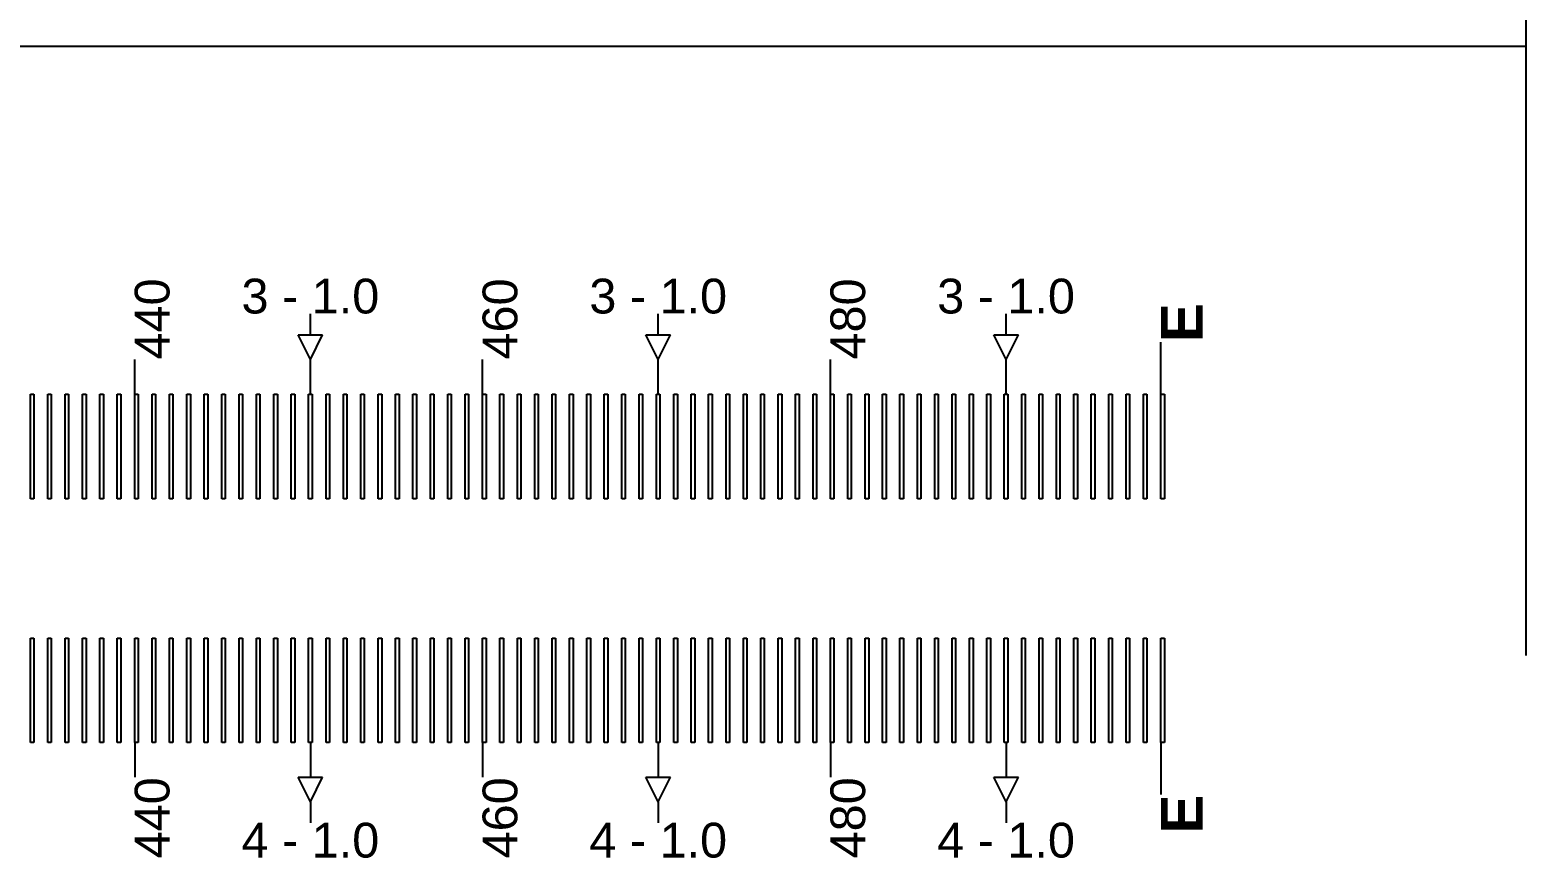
# Model space of a CAD drawing. Extents: x -119394 to 128420, y 74496 to 185496.
# Drawn here: x 14426.7 to 14856.8, y 156962.7 to 157200.5 of the extents above; entities that cross this region are included whole.
import ezdxf

# ---------------------------------------------------------------- set-up
doc = ezdxf.new("R2010")
doc.units = 13
doc.layers.add('CL - Label-1', color=120, linetype='Continuous')
doc.layers.add('CL - Label-2', color=132, linetype='Continuous')
doc.layers.add('CL - Sub-Micro', color=7, linetype='Continuous', true_color=0x47d1ff)
doc.styles.get("Standard").update_dxf_attribs({"font": 'arial.ttf'})

msp = doc.modelspace()

# ---------------------------------------------------------------- linework, layer by layer
for p, q in [((14856.79, 157020.86), (14856.79, 157370.86)), ((4356.79, 157195.86), (14856.79, 157195.86)), ((14507.29, 157112.94), (14507.29, 157118.94)), ((14607.29, 157112.94), (14607.29, 157118.94)), ((14707.29, 157112.94), (14707.29, 157118.94)), ((14751.79, 157095.86), (14751.79, 157110.86)), ((14456.79, 157095.86), (14456.79, 157105.86)), ((14507.29, 157095.86), (14507.29, 157105.86)), ((14556.79, 157095.86), (14556.79, 157105.86)), ((14607.29, 157095.86), (14607.29, 157105.86)), ((14656.79, 157095.86), (14656.79, 157105.86)), ((14707.29, 157095.86), (14707.29, 157105.86)), ((14456.79, 156995.86), (14456.79, 156985.86)), ((14507.29, 156995.86), (14507.29, 156985.86)), ((14556.79, 156995.86), (14556.79, 156985.86)), ((14607.29, 156995.86), (14607.29, 156985.86)), ((14656.79, 156995.86), (14656.79, 156985.86)), ((14707.29, 156995.86), (14707.29, 156985.86)), ((14751.79, 156995.86), (14751.79, 156980.86)), ((14507.29, 156978.79), (14507.29, 156972.79)), ((14607.29, 156978.79), (14607.29, 156972.79)), ((14707.29, 156978.79), (14707.29, 156972.79))]:
    msp.add_line(p, q)
at = {"layer": 'CL - Label-2'}
for p, q in [((14507.29, 157105.86), (14503.75, 157112.96)), ((14503.75, 157112.96), (14510.82, 157112.96)), ((14507.29, 157105.86), (14510.82, 157112.96)), ((14607.29, 157105.86), (14603.75, 157112.96)), ((14603.75, 157112.96), (14610.82, 157112.96)), ((14607.29, 157105.86), (14610.82, 157112.96)), ((14707.29, 157105.86), (14703.75, 157112.96)), ((14703.75, 157112.96), (14710.82, 157112.96)), ((14707.29, 157105.86), (14710.82, 157112.96)), ((14507.29, 156978.79), (14503.75, 156985.89)), ((14503.75, 156985.89), (14510.82, 156985.89)), ((14507.29, 156978.79), (14510.82, 156985.89)), ((14607.29, 156978.79), (14603.75, 156985.89)), ((14603.75, 156985.89), (14610.82, 156985.89)), ((14607.29, 156978.79), (14610.82, 156985.89)), ((14707.29, 156978.79), (14703.75, 156985.89)), ((14703.75, 156985.89), (14710.82, 156985.89)), ((14707.29, 156978.79), (14710.82, 156985.89))]:
    msp.add_line(p, q, dxfattribs=at)
at = {"layer": 'CL - Sub-Micro'}
for p, q in [((14426.79, 157095.86), (14427.79, 157095.86)), ((14426.79, 157065.86), (14426.79, 157095.86)), ((14427.79, 157095.86), (14427.79, 157065.86)), ((14431.79, 157095.86), (14432.79, 157095.86)), ((14431.79, 157065.86), (14431.79, 157095.86)), ((14432.79, 157095.86), (14432.79, 157065.86)), ((14436.79, 157095.86), (14437.79, 157095.86)), ((14436.79, 157065.86), (14436.79, 157095.86)), ((14437.79, 157095.86), (14437.79, 157065.86)), ((14441.79, 157095.86), (14442.79, 157095.86)), ((14441.79, 157065.86), (14441.79, 157095.86)), ((14442.79, 157095.86), (14442.79, 157065.86)), ((14446.79, 157095.86), (14447.79, 157095.86)), ((14446.79, 157065.86), (14446.79, 157095.86)), ((14447.79, 157095.86), (14447.79, 157065.86)), ((14451.79, 157095.86), (14452.79, 157095.86)), ((14451.79, 157065.86), (14451.79, 157095.86)), ((14452.79, 157095.86), (14452.79, 157065.86)), ((14456.79, 157095.86), (14457.79, 157095.86)), ((14456.79, 157065.86), (14456.79, 157095.86)), ((14457.79, 157095.86), (14457.79, 157065.86)), ((14461.79, 157095.86), (14462.79, 157095.86)), ((14461.79, 157065.86), (14461.79, 157095.86)), ((14462.79, 157095.86), (14462.79, 157065.86)), ((14466.79, 157095.86), (14467.79, 157095.86)), ((14466.79, 157065.86), (14466.79, 157095.86)), ((14467.79, 157095.86), (14467.79, 157065.86)), ((14471.79, 157095.86), (14472.79, 157095.86)), ((14471.79, 157065.86), (14471.79, 157095.86)), ((14472.79, 157095.86), (14472.79, 157065.86)), ((14476.79, 157095.86), (14477.79, 157095.86)), ((14476.79, 157065.86), (14476.79, 157095.86)), ((14477.79, 157095.86), (14477.79, 157065.86)), ((14481.79, 157095.86), (14482.79, 157095.86)), ((14481.79, 157065.86), (14481.79, 157095.86)), ((14482.79, 157095.86), (14482.79, 157065.86)), ((14486.79, 157095.86), (14487.79, 157095.86)), ((14486.79, 157065.86), (14486.79, 157095.86)), ((14487.79, 157095.86), (14487.79, 157065.86)), ((14491.79, 157095.86), (14492.79, 157095.86)), ((14491.79, 157065.86), (14491.79, 157095.86)), ((14492.79, 157095.86), (14492.79, 157065.86)), ((14496.79, 157095.86), (14497.79, 157095.86)), ((14496.79, 157065.86), (14496.79, 157095.86)), ((14497.79, 157095.86), (14497.79, 157065.86)), ((14501.79, 157095.86), (14502.79, 157095.86)), ((14501.79, 157065.86), (14501.79, 157095.86)), ((14502.79, 157095.86), (14502.79, 157065.86)), ((14506.79, 157095.86), (14507.79, 157095.86)), ((14506.79, 157065.86), (14506.79, 157095.86)), ((14507.79, 157095.86), (14507.79, 157065.86)), ((14511.79, 157095.86), (14512.79, 157095.86)), ((14511.79, 157065.86), (14511.79, 157095.86)), ((14512.79, 157095.86), (14512.79, 157065.86)), ((14516.79, 157095.86), (14517.79, 157095.86)), ((14516.79, 157065.86), (14516.79, 157095.86)), ((14517.79, 157095.86), (14517.79, 157065.86)), ((14521.79, 157095.86), (14522.79, 157095.86)), ((14521.79, 157065.86), (14521.79, 157095.86)), ((14522.79, 157095.86), (14522.79, 157065.86)), ((14526.79, 157095.86), (14527.79, 157095.86)), ((14526.79, 157065.86), (14526.79, 157095.86)), ((14527.79, 157095.86), (14527.79, 157065.86)), ((14531.79, 157095.86), (14532.79, 157095.86)), ((14531.79, 157065.86), (14531.79, 157095.86)), ((14532.79, 157095.86), (14532.79, 157065.86)), ((14536.79, 157095.86), (14537.79, 157095.86)), ((14536.79, 157065.86), (14536.79, 157095.86)), ((14537.79, 157095.86), (14537.79, 157065.86)), ((14541.79, 157095.86), (14542.79, 157095.86)), ((14541.79, 157065.86), (14541.79, 157095.86)), ((14542.79, 157095.86), (14542.79, 157065.86)), ((14546.79, 157095.86), (14547.79, 157095.86)), ((14546.79, 157065.86), (14546.79, 157095.86)), ((14547.79, 157095.86), (14547.79, 157065.86)), ((14551.79, 157095.86), (14552.79, 157095.86)), ((14551.79, 157065.86), (14551.79, 157095.86)), ((14552.79, 157095.86), (14552.79, 157065.86)), ((14556.79, 157095.86), (14557.79, 157095.86)), ((14556.79, 157065.86), (14556.79, 157095.86)), ((14557.79, 157095.86), (14557.79, 157065.86)), ((14561.79, 157095.86), (14562.79, 157095.86)), ((14561.79, 157065.86), (14561.79, 157095.86)), ((14562.79, 157095.86), (14562.79, 157065.86)), ((14566.79, 157095.86), (14567.79, 157095.86)), ((14566.79, 157065.86), (14566.79, 157095.86)), ((14567.79, 157095.86), (14567.79, 157065.86)), ((14571.79, 157095.86), (14572.79, 157095.86)), ((14571.79, 157065.86), (14571.79, 157095.86)), ((14572.79, 157095.86), (14572.79, 157065.86)), ((14576.79, 157095.86), (14577.79, 157095.86)), ((14576.79, 157065.86), (14576.79, 157095.86)), ((14577.79, 157095.86), (14577.79, 157065.86)), ((14581.79, 157095.86), (14582.79, 157095.86)), ((14581.79, 157065.86), (14581.79, 157095.86)), ((14582.79, 157095.86), (14582.79, 157065.86)), ((14586.79, 157095.86), (14587.79, 157095.86)), ((14586.79, 157065.86), (14586.79, 157095.86)), ((14587.79, 157095.86), (14587.79, 157065.86)), ((14591.79, 157095.86), (14592.79, 157095.86)), ((14591.79, 157065.86), (14591.79, 157095.86)), ((14592.79, 157095.86), (14592.79, 157065.86)), ((14596.79, 157095.86), (14597.79, 157095.86)), ((14596.79, 157065.86), (14596.79, 157095.86)), ((14597.79, 157095.86), (14597.79, 157065.86)), ((14601.79, 157095.86), (14602.79, 157095.86)), ((14601.79, 157065.86), (14601.79, 157095.86)), ((14602.79, 157095.86), (14602.79, 157065.86)), ((14606.79, 157095.86), (14607.79, 157095.86)), ((14606.79, 157065.86), (14606.79, 157095.86)), ((14607.79, 157095.86), (14607.79, 157065.86)), ((14611.79, 157095.86), (14612.79, 157095.86)), ((14611.79, 157065.86), (14611.79, 157095.86)), ((14612.79, 157095.86), (14612.79, 157065.86)), ((14616.79, 157095.86), (14617.79, 157095.86)), ((14616.79, 157065.86), (14616.79, 157095.86)), ((14617.79, 157095.86), (14617.79, 157065.86)), ((14621.79, 157095.86), (14622.79, 157095.86)), ((14621.79, 157065.86), (14621.79, 157095.86)), ((14622.79, 157095.86), (14622.79, 157065.86)), ((14626.79, 157095.86), (14627.79, 157095.86)), ((14626.79, 157065.86), (14626.79, 157095.86)), ((14627.79, 157095.86), (14627.79, 157065.86)), ((14631.79, 157095.86), (14632.79, 157095.86)), ((14631.79, 157065.86), (14631.79, 157095.86)), ((14632.79, 157095.86), (14632.79, 157065.86)), ((14636.79, 157095.86), (14637.79, 157095.86)), ((14636.79, 157065.86), (14636.79, 157095.86)), ((14637.79, 157095.86), (14637.79, 157065.86)), ((14641.79, 157095.86), (14642.79, 157095.86)), ((14641.79, 157065.86), (14641.79, 157095.86)), ((14642.79, 157095.86), (14642.79, 157065.86)), ((14646.79, 157095.86), (14647.79, 157095.86)), ((14646.79, 157065.86), (14646.79, 157095.86)), ((14647.79, 157095.86), (14647.79, 157065.86)), ((14651.79, 157095.86), (14652.79, 157095.86)), ((14651.79, 157065.86), (14651.79, 157095.86)), ((14652.79, 157095.86), (14652.79, 157065.86)), ((14656.79, 157095.86), (14657.79, 157095.86)), ((14656.79, 157065.86), (14656.79, 157095.86)), ((14657.79, 157095.86), (14657.79, 157065.86)), ((14661.79, 157095.86), (14662.79, 157095.86)), ((14661.79, 157065.86), (14661.79, 157095.86)), ((14662.79, 157095.86), (14662.79, 157065.86)), ((14666.79, 157095.86), (14667.79, 157095.86)), ((14666.79, 157065.86), (14666.79, 157095.86)), ((14667.79, 157095.86), (14667.79, 157065.86)), ((14671.79, 157095.86), (14672.79, 157095.86)), ((14671.79, 157065.86), (14671.79, 157095.86)), ((14672.79, 157095.86), (14672.79, 157065.86)), ((14676.79, 157095.86), (14677.79, 157095.86)), ((14676.79, 157065.86), (14676.79, 157095.86)), ((14677.79, 157095.86), (14677.79, 157065.86)), ((14681.79, 157095.86), (14682.79, 157095.86)), ((14681.79, 157065.86), (14681.79, 157095.86)), ((14682.79, 157095.86), (14682.79, 157065.86)), ((14686.79, 157095.86), (14687.79, 157095.86)), ((14686.79, 157065.86), (14686.79, 157095.86)), ((14687.79, 157095.86), (14687.79, 157065.86)), ((14691.79, 157095.86), (14692.79, 157095.86)), ((14691.79, 157065.86), (14691.79, 157095.86)), ((14692.79, 157095.86), (14692.79, 157065.86)), ((14696.79, 157095.86), (14697.79, 157095.86)), ((14696.79, 157065.86), (14696.79, 157095.86)), ((14697.79, 157095.86), (14697.79, 157065.86)), ((14701.79, 157095.86), (14702.79, 157095.86)), ((14701.79, 157065.86), (14701.79, 157095.86)), ((14702.79, 157095.86), (14702.79, 157065.86)), ((14706.79, 157095.86), (14707.79, 157095.86)), ((14706.79, 157065.86), (14706.79, 157095.86)), ((14707.79, 157095.86), (14707.79, 157065.86)), ((14711.79, 157095.86), (14712.79, 157095.86)), ((14711.79, 157065.86), (14711.79, 157095.86)), ((14712.79, 157095.86), (14712.79, 157065.86)), ((14716.79, 157095.86), (14717.79, 157095.86)), ((14716.79, 157065.86), (14716.79, 157095.86)), ((14717.79, 157095.86), (14717.79, 157065.86)), ((14721.79, 157095.86), (14722.79, 157095.86)), ((14721.79, 157065.86), (14721.79, 157095.86)), ((14722.79, 157095.86), (14722.79, 157065.86)), ((14726.79, 157095.86), (14727.79, 157095.86)), ((14726.79, 157065.86), (14726.79, 157095.86)), ((14727.79, 157095.86), (14727.79, 157065.86)), ((14731.79, 157095.86), (14732.79, 157095.86)), ((14731.79, 157065.86), (14731.79, 157095.86)), ((14732.79, 157095.86), (14732.79, 157065.86)), ((14736.79, 157095.86), (14737.79, 157095.86)), ((14736.79, 157065.86), (14736.79, 157095.86)), ((14737.79, 157095.86), (14737.79, 157065.86)), ((14741.79, 157095.86), (14742.79, 157095.86)), ((14741.79, 157065.86), (14741.79, 157095.86)), ((14742.79, 157095.86), (14742.79, 157065.86)), ((14746.79, 157095.86), (14747.79, 157095.86)), ((14746.79, 157065.86), (14746.79, 157095.86)), ((14747.79, 157095.86), (14747.79, 157065.86)), ((14751.79, 157095.86), (14752.79, 157095.86)), ((14751.79, 157065.86), (14751.79, 157095.86)), ((14752.79, 157095.86), (14752.79, 157065.86)), ((14427.79, 157065.86), (14426.79, 157065.86)), ((14432.79, 157065.86), (14431.79, 157065.86)), ((14437.79, 157065.86), (14436.79, 157065.86)), ((14442.79, 157065.86), (14441.79, 157065.86)), ((14447.79, 157065.86), (14446.79, 157065.86)), ((14452.79, 157065.86), (14451.79, 157065.86)), ((14457.79, 157065.86), (14456.79, 157065.86)), ((14462.79, 157065.86), (14461.79, 157065.86)), ((14467.79, 157065.86), (14466.79, 157065.86)), ((14472.79, 157065.86), (14471.79, 157065.86)), ((14477.79, 157065.86), (14476.79, 157065.86)), ((14482.79, 157065.86), (14481.79, 157065.86)), ((14487.79, 157065.86), (14486.79, 157065.86)), ((14492.79, 157065.86), (14491.79, 157065.86)), ((14497.79, 157065.86), (14496.79, 157065.86)), ((14502.79, 157065.86), (14501.79, 157065.86)), ((14507.79, 157065.86), (14506.79, 157065.86)), ((14512.79, 157065.86), (14511.79, 157065.86)), ((14517.79, 157065.86), (14516.79, 157065.86)), ((14522.79, 157065.86), (14521.79, 157065.86)), ((14527.79, 157065.86), (14526.79, 157065.86)), ((14532.79, 157065.86), (14531.79, 157065.86)), ((14537.79, 157065.86), (14536.79, 157065.86)), ((14542.79, 157065.86), (14541.79, 157065.86)), ((14547.79, 157065.86), (14546.79, 157065.86)), ((14552.79, 157065.86), (14551.79, 157065.86)), ((14557.79, 157065.86), (14556.79, 157065.86)), ((14562.79, 157065.86), (14561.79, 157065.86)), ((14567.79, 157065.86), (14566.79, 157065.86)), ((14572.79, 157065.86), (14571.79, 157065.86)), ((14577.79, 157065.86), (14576.79, 157065.86)), ((14582.79, 157065.86), (14581.79, 157065.86)), ((14587.79, 157065.86), (14586.79, 157065.86)), ((14592.79, 157065.86), (14591.79, 157065.86)), ((14597.79, 157065.86), (14596.79, 157065.86)), ((14602.79, 157065.86), (14601.79, 157065.86)), ((14607.79, 157065.86), (14606.79, 157065.86)), ((14612.79, 157065.86), (14611.79, 157065.86)), ((14617.79, 157065.86), (14616.79, 157065.86)), ((14622.79, 157065.86), (14621.79, 157065.86)), ((14627.79, 157065.86), (14626.79, 157065.86)), ((14632.79, 157065.86), (14631.79, 157065.86)), ((14637.79, 157065.86), (14636.79, 157065.86)), ((14642.79, 157065.86), (14641.79, 157065.86)), ((14647.79, 157065.86), (14646.79, 157065.86)), ((14652.79, 157065.86), (14651.79, 157065.86)), ((14657.79, 157065.86), (14656.79, 157065.86)), ((14662.79, 157065.86), (14661.79, 157065.86)), ((14667.79, 157065.86), (14666.79, 157065.86)), ((14672.79, 157065.86), (14671.79, 157065.86)), ((14677.79, 157065.86), (14676.79, 157065.86)), ((14682.79, 157065.86), (14681.79, 157065.86)), ((14687.79, 157065.86), (14686.79, 157065.86)), ((14692.79, 157065.86), (14691.79, 157065.86)), ((14697.79, 157065.86), (14696.79, 157065.86)), ((14702.79, 157065.86), (14701.79, 157065.86)), ((14707.79, 157065.86), (14706.79, 157065.86)), ((14712.79, 157065.86), (14711.79, 157065.86)), ((14717.79, 157065.86), (14716.79, 157065.86)), ((14722.79, 157065.86), (14721.79, 157065.86)), ((14727.79, 157065.86), (14726.79, 157065.86)), ((14732.79, 157065.86), (14731.79, 157065.86)), ((14737.79, 157065.86), (14736.79, 157065.86)), ((14742.79, 157065.86), (14741.79, 157065.86)), ((14747.79, 157065.86), (14746.79, 157065.86)), ((14752.79, 157065.86), (14751.79, 157065.86)), ((14426.79, 157025.86), (14427.79, 157025.86)), ((14426.79, 156995.86), (14426.79, 157025.86)), ((14427.79, 157025.86), (14427.79, 156995.86)), ((14431.79, 157025.86), (14432.79, 157025.86)), ((14431.79, 156995.86), (14431.79, 157025.86)), ((14432.79, 157025.86), (14432.79, 156995.86)), ((14436.79, 157025.86), (14437.79, 157025.86)), ((14436.79, 156995.86), (14436.79, 157025.86)), ((14437.79, 157025.86), (14437.79, 156995.86)), ((14441.79, 157025.86), (14442.79, 157025.86)), ((14441.79, 156995.86), (14441.79, 157025.86)), ((14442.79, 157025.86), (14442.79, 156995.86)), ((14446.79, 157025.86), (14447.79, 157025.86)), ((14446.79, 156995.86), (14446.79, 157025.86)), ((14447.79, 157025.86), (14447.79, 156995.86)), ((14451.79, 157025.86), (14452.79, 157025.86)), ((14451.79, 156995.86), (14451.79, 157025.86)), ((14452.79, 157025.86), (14452.79, 156995.86)), ((14456.79, 157025.86), (14457.79, 157025.86)), ((14456.79, 156995.86), (14456.79, 157025.86)), ((14457.79, 157025.86), (14457.79, 156995.86)), ((14461.79, 157025.86), (14462.79, 157025.86)), ((14461.79, 156995.86), (14461.79, 157025.86)), ((14462.79, 157025.86), (14462.79, 156995.86)), ((14466.79, 157025.86), (14467.79, 157025.86)), ((14466.79, 156995.86), (14466.79, 157025.86)), ((14467.79, 157025.86), (14467.79, 156995.86)), ((14471.79, 157025.86), (14472.79, 157025.86)), ((14471.79, 156995.86), (14471.79, 157025.86)), ((14472.79, 157025.86), (14472.79, 156995.86)), ((14476.79, 157025.86), (14477.79, 157025.86)), ((14476.79, 156995.86), (14476.79, 157025.86)), ((14477.79, 157025.86), (14477.79, 156995.86)), ((14481.79, 157025.86), (14482.79, 157025.86)), ((14481.79, 156995.86), (14481.79, 157025.86)), ((14482.79, 157025.86), (14482.79, 156995.86)), ((14486.79, 157025.86), (14487.79, 157025.86)), ((14486.79, 156995.86), (14486.79, 157025.86)), ((14487.79, 157025.86), (14487.79, 156995.86)), ((14491.79, 157025.86), (14492.79, 157025.86)), ((14491.79, 156995.86), (14491.79, 157025.86)), ((14492.79, 157025.86), (14492.79, 156995.86)), ((14496.79, 157025.86), (14497.79, 157025.86)), ((14496.79, 156995.86), (14496.79, 157025.86)), ((14497.79, 157025.86), (14497.79, 156995.86)), ((14501.79, 157025.86), (14502.79, 157025.86)), ((14501.79, 156995.86), (14501.79, 157025.86)), ((14502.79, 157025.86), (14502.79, 156995.86)), ((14506.79, 157025.86), (14507.79, 157025.86)), ((14506.79, 156995.86), (14506.79, 157025.86)), ((14507.79, 157025.86), (14507.79, 156995.86)), ((14511.79, 157025.86), (14512.79, 157025.86)), ((14511.79, 156995.86), (14511.79, 157025.86)), ((14512.79, 157025.86), (14512.79, 156995.86)), ((14516.79, 157025.86), (14517.79, 157025.86)), ((14516.79, 156995.86), (14516.79, 157025.86)), ((14517.79, 157025.86), (14517.79, 156995.86)), ((14521.79, 157025.86), (14522.79, 157025.86)), ((14521.79, 156995.86), (14521.79, 157025.86)), ((14522.79, 157025.86), (14522.79, 156995.86)), ((14526.79, 157025.86), (14527.79, 157025.86)), ((14526.79, 156995.86), (14526.79, 157025.86)), ((14527.79, 157025.86), (14527.79, 156995.86)), ((14531.79, 157025.86), (14532.79, 157025.86)), ((14531.79, 156995.86), (14531.79, 157025.86)), ((14532.79, 157025.86), (14532.79, 156995.86)), ((14536.79, 157025.86), (14537.79, 157025.86)), ((14536.79, 156995.86), (14536.79, 157025.86)), ((14537.79, 157025.86), (14537.79, 156995.86)), ((14541.79, 157025.86), (14542.79, 157025.86)), ((14541.79, 156995.86), (14541.79, 157025.86)), ((14542.79, 157025.86), (14542.79, 156995.86)), ((14546.79, 157025.86), (14547.79, 157025.86)), ((14546.79, 156995.86), (14546.79, 157025.86)), ((14547.79, 157025.86), (14547.79, 156995.86)), ((14551.79, 157025.86), (14552.79, 157025.86)), ((14551.79, 156995.86), (14551.79, 157025.86)), ((14552.79, 157025.86), (14552.79, 156995.86)), ((14556.79, 157025.86), (14557.79, 157025.86)), ((14556.79, 156995.86), (14556.79, 157025.86)), ((14557.79, 157025.86), (14557.79, 156995.86)), ((14561.79, 157025.86), (14562.79, 157025.86)), ((14561.79, 156995.86), (14561.79, 157025.86)), ((14562.79, 157025.86), (14562.79, 156995.86)), ((14566.79, 157025.86), (14567.79, 157025.86)), ((14566.79, 156995.86), (14566.79, 157025.86)), ((14567.79, 157025.86), (14567.79, 156995.86)), ((14571.79, 157025.86), (14572.79, 157025.86)), ((14571.79, 156995.86), (14571.79, 157025.86)), ((14572.79, 157025.86), (14572.79, 156995.86)), ((14576.79, 157025.86), (14577.79, 157025.86)), ((14576.79, 156995.86), (14576.79, 157025.86)), ((14577.79, 157025.86), (14577.79, 156995.86)), ((14581.79, 157025.86), (14582.79, 157025.86)), ((14581.79, 156995.86), (14581.79, 157025.86)), ((14582.79, 157025.86), (14582.79, 156995.86)), ((14586.79, 157025.86), (14587.79, 157025.86)), ((14586.79, 156995.86), (14586.79, 157025.86)), ((14587.79, 157025.86), (14587.79, 156995.86)), ((14591.79, 157025.86), (14592.79, 157025.86)), ((14591.79, 156995.86), (14591.79, 157025.86)), ((14592.79, 157025.86), (14592.79, 156995.86)), ((14596.79, 157025.86), (14597.79, 157025.86)), ((14596.79, 156995.86), (14596.79, 157025.86)), ((14597.79, 157025.86), (14597.79, 156995.86)), ((14601.79, 157025.86), (14602.79, 157025.86)), ((14601.79, 156995.86), (14601.79, 157025.86)), ((14602.79, 157025.86), (14602.79, 156995.86)), ((14606.79, 157025.86), (14607.79, 157025.86)), ((14606.79, 156995.86), (14606.79, 157025.86)), ((14607.79, 157025.86), (14607.79, 156995.86)), ((14611.79, 157025.86), (14612.79, 157025.86)), ((14611.79, 156995.86), (14611.79, 157025.86)), ((14612.79, 157025.86), (14612.79, 156995.86)), ((14616.79, 157025.86), (14617.79, 157025.86)), ((14616.79, 156995.86), (14616.79, 157025.86)), ((14617.79, 157025.86), (14617.79, 156995.86)), ((14621.79, 157025.86), (14622.79, 157025.86)), ((14621.79, 156995.86), (14621.79, 157025.86)), ((14622.79, 157025.86), (14622.79, 156995.86)), ((14626.79, 157025.86), (14627.79, 157025.86)), ((14626.79, 156995.86), (14626.79, 157025.86)), ((14627.79, 157025.86), (14627.79, 156995.86)), ((14631.79, 157025.86), (14632.79, 157025.86)), ((14631.79, 156995.86), (14631.79, 157025.86)), ((14632.79, 157025.86), (14632.79, 156995.86)), ((14636.79, 157025.86), (14637.79, 157025.86)), ((14636.79, 156995.86), (14636.79, 157025.86)), ((14637.79, 157025.86), (14637.79, 156995.86)), ((14641.79, 157025.86), (14642.79, 157025.86)), ((14641.79, 156995.86), (14641.79, 157025.86)), ((14642.79, 157025.86), (14642.79, 156995.86)), ((14646.79, 157025.86), (14647.79, 157025.86)), ((14646.79, 156995.86), (14646.79, 157025.86)), ((14647.79, 157025.86), (14647.79, 156995.86)), ((14651.79, 157025.86), (14652.79, 157025.86)), ((14651.79, 156995.86), (14651.79, 157025.86)), ((14652.79, 157025.86), (14652.79, 156995.86)), ((14656.79, 157025.86), (14657.79, 157025.86)), ((14656.79, 156995.86), (14656.79, 157025.86)), ((14657.79, 157025.86), (14657.79, 156995.86)), ((14661.79, 157025.86), (14662.79, 157025.86)), ((14661.79, 156995.86), (14661.79, 157025.86)), ((14662.79, 157025.86), (14662.79, 156995.86)), ((14666.79, 157025.86), (14667.79, 157025.86)), ((14666.79, 156995.86), (14666.79, 157025.86)), ((14667.79, 157025.86), (14667.79, 156995.86)), ((14671.79, 157025.86), (14672.79, 157025.86)), ((14671.79, 156995.86), (14671.79, 157025.86)), ((14672.79, 157025.86), (14672.79, 156995.86)), ((14676.79, 157025.86), (14677.79, 157025.86)), ((14676.79, 156995.86), (14676.79, 157025.86)), ((14677.79, 157025.86), (14677.79, 156995.86)), ((14681.79, 157025.86), (14682.79, 157025.86)), ((14681.79, 156995.86), (14681.79, 157025.86)), ((14682.79, 157025.86), (14682.79, 156995.86)), ((14686.79, 157025.86), (14687.79, 157025.86)), ((14686.79, 156995.86), (14686.79, 157025.86)), ((14687.79, 157025.86), (14687.79, 156995.86)), ((14691.79, 157025.86), (14692.79, 157025.86)), ((14691.79, 156995.86), (14691.79, 157025.86)), ((14692.79, 157025.86), (14692.79, 156995.86)), ((14696.79, 157025.86), (14697.79, 157025.86)), ((14696.79, 156995.86), (14696.79, 157025.86)), ((14697.79, 157025.86), (14697.79, 156995.86)), ((14701.79, 157025.86), (14702.79, 157025.86)), ((14701.79, 156995.86), (14701.79, 157025.86)), ((14702.79, 157025.86), (14702.79, 156995.86)), ((14706.79, 157025.86), (14707.79, 157025.86)), ((14706.79, 156995.86), (14706.79, 157025.86)), ((14707.79, 157025.86), (14707.79, 156995.86)), ((14711.79, 157025.86), (14712.79, 157025.86)), ((14711.79, 156995.86), (14711.79, 157025.86)), ((14712.79, 157025.86), (14712.79, 156995.86)), ((14716.79, 157025.86), (14717.79, 157025.86)), ((14716.79, 156995.86), (14716.79, 157025.86)), ((14717.79, 157025.86), (14717.79, 156995.86)), ((14721.79, 157025.86), (14722.79, 157025.86)), ((14721.79, 156995.86), (14721.79, 157025.86)), ((14722.79, 157025.86), (14722.79, 156995.86)), ((14726.79, 157025.86), (14727.79, 157025.86)), ((14726.79, 156995.86), (14726.79, 157025.86)), ((14727.79, 157025.86), (14727.79, 156995.86)), ((14731.79, 157025.86), (14732.79, 157025.86)), ((14731.79, 156995.86), (14731.79, 157025.86)), ((14732.79, 157025.86), (14732.79, 156995.86)), ((14736.79, 157025.86), (14737.79, 157025.86)), ((14736.79, 156995.86), (14736.79, 157025.86)), ((14737.79, 157025.86), (14737.79, 156995.86)), ((14741.79, 157025.86), (14742.79, 157025.86)), ((14741.79, 156995.86), (14741.79, 157025.86)), ((14742.79, 157025.86), (14742.79, 156995.86)), ((14746.79, 157025.86), (14747.79, 157025.86)), ((14746.79, 156995.86), (14746.79, 157025.86)), ((14747.79, 157025.86), (14747.79, 156995.86)), ((14751.79, 157025.86), (14752.79, 157025.86)), ((14751.79, 156995.86), (14751.79, 157025.86)), ((14752.79, 157025.86), (14752.79, 156995.86)), ((14427.79, 156995.86), (14426.79, 156995.86)), ((14432.79, 156995.86), (14431.79, 156995.86)), ((14437.79, 156995.86), (14436.79, 156995.86)), ((14442.79, 156995.86), (14441.79, 156995.86)), ((14447.79, 156995.86), (14446.79, 156995.86)), ((14452.79, 156995.86), (14451.79, 156995.86)), ((14457.79, 156995.86), (14456.79, 156995.86)), ((14462.79, 156995.86), (14461.79, 156995.86)), ((14467.79, 156995.86), (14466.79, 156995.86)), ((14472.79, 156995.86), (14471.79, 156995.86)), ((14477.79, 156995.86), (14476.79, 156995.86)), ((14482.79, 156995.86), (14481.79, 156995.86)), ((14487.79, 156995.86), (14486.79, 156995.86)), ((14492.79, 156995.86), (14491.79, 156995.86)), ((14497.79, 156995.86), (14496.79, 156995.86)), ((14502.79, 156995.86), (14501.79, 156995.86)), ((14507.79, 156995.86), (14506.79, 156995.86)), ((14512.79, 156995.86), (14511.79, 156995.86)), ((14517.79, 156995.86), (14516.79, 156995.86)), ((14522.79, 156995.86), (14521.79, 156995.86)), ((14527.79, 156995.86), (14526.79, 156995.86)), ((14532.79, 156995.86), (14531.79, 156995.86)), ((14537.79, 156995.86), (14536.79, 156995.86)), ((14542.79, 156995.86), (14541.79, 156995.86)), ((14547.79, 156995.86), (14546.79, 156995.86)), ((14552.79, 156995.86), (14551.79, 156995.86)), ((14557.79, 156995.86), (14556.79, 156995.86)), ((14562.79, 156995.86), (14561.79, 156995.86)), ((14567.79, 156995.86), (14566.79, 156995.86)), ((14572.79, 156995.86), (14571.79, 156995.86)), ((14577.79, 156995.86), (14576.79, 156995.86)), ((14582.79, 156995.86), (14581.79, 156995.86)), ((14587.79, 156995.86), (14586.79, 156995.86)), ((14592.79, 156995.86), (14591.79, 156995.86)), ((14597.79, 156995.86), (14596.79, 156995.86)), ((14602.79, 156995.86), (14601.79, 156995.86)), ((14607.79, 156995.86), (14606.79, 156995.86)), ((14612.79, 156995.86), (14611.79, 156995.86)), ((14617.79, 156995.86), (14616.79, 156995.86)), ((14622.79, 156995.86), (14621.79, 156995.86)), ((14627.79, 156995.86), (14626.79, 156995.86)), ((14632.79, 156995.86), (14631.79, 156995.86)), ((14637.79, 156995.86), (14636.79, 156995.86)), ((14642.79, 156995.86), (14641.79, 156995.86)), ((14647.79, 156995.86), (14646.79, 156995.86)), ((14652.79, 156995.86), (14651.79, 156995.86)), ((14657.79, 156995.86), (14656.79, 156995.86)), ((14662.79, 156995.86), (14661.79, 156995.86)), ((14667.79, 156995.86), (14666.79, 156995.86)), ((14672.79, 156995.86), (14671.79, 156995.86)), ((14677.79, 156995.86), (14676.79, 156995.86)), ((14682.79, 156995.86), (14681.79, 156995.86)), ((14687.79, 156995.86), (14686.79, 156995.86)), ((14692.79, 156995.86), (14691.79, 156995.86)), ((14697.79, 156995.86), (14696.79, 156995.86)), ((14702.79, 156995.86), (14701.79, 156995.86)), ((14707.79, 156995.86), (14706.79, 156995.86)), ((14712.79, 156995.86), (14711.79, 156995.86)), ((14717.79, 156995.86), (14716.79, 156995.86)), ((14722.79, 156995.86), (14721.79, 156995.86)), ((14727.79, 156995.86), (14726.79, 156995.86)), ((14732.79, 156995.86), (14731.79, 156995.86)), ((14737.79, 156995.86), (14736.79, 156995.86)), ((14742.79, 156995.86), (14741.79, 156995.86)), ((14747.79, 156995.86), (14746.79, 156995.86)), ((14752.79, 156995.86), (14751.79, 156995.86))]:
    msp.add_line(p, q, dxfattribs=at)

# ---------------------------------------------------------------- texts
at = {"layer": 'CL - Label-1', "rotation": 90}
for s, width, heights, insert, char_height, attachment_point in [('440', 21.565, [8.55], (14456.79, 157105.86), 10, 1), ('460', 21.565, [8.55], (14556.79, 157105.86), 10, 1), ('480', 21.565, [8.55], (14656.79, 157105.86), 10, 1), ('{\\fArial|b1|i0|c0|p34;E}', 33.3178, [8.18], (14751.79, 157110.86), 12, 1), ('440', 21.565, [8.55], (14456.79, 156985.86), 10, 3), ('460', 21.565, [8.55], (14556.79, 156985.86), 10, 3), ('480', 21.565, [8.55], (14656.79, 156985.86), 10, 3), ('{\\fArial|b1|i0|c0|p34;E}', 33.3178, [8.18], (14751.79, 156980.86), 12, 3)]:
    msp.add_mtext_dynamic_manual_height_columns(s, width=width, gutter_width=12.5, heights=heights, dxfattribs=dict(at, insert=insert, char_height=char_height, attachment_point=attachment_point))
at = {"layer": 'CL - Label-2', "char_height": 10}
for s, insert, attachment_point in [('3 - 1.0', (14507.29, 157118.94), 8), ('3 - 1.0', (14607.29, 157118.94), 8), ('3 - 1.0', (14707.29, 157118.94), 8), ('4 - 1.0', (14507.29, 156972.79), 2), ('4 - 1.0', (14607.29, 156972.79), 2), ('4 - 1.0', (14707.29, 156972.79), 2)]:
    msp.add_mtext_dynamic_manual_height_columns(s, width=52.3045, gutter_width=12.5, heights=[18.11], dxfattribs=dict(at, insert=insert, attachment_point=attachment_point))

doc.saveas('drawing.dxf')
